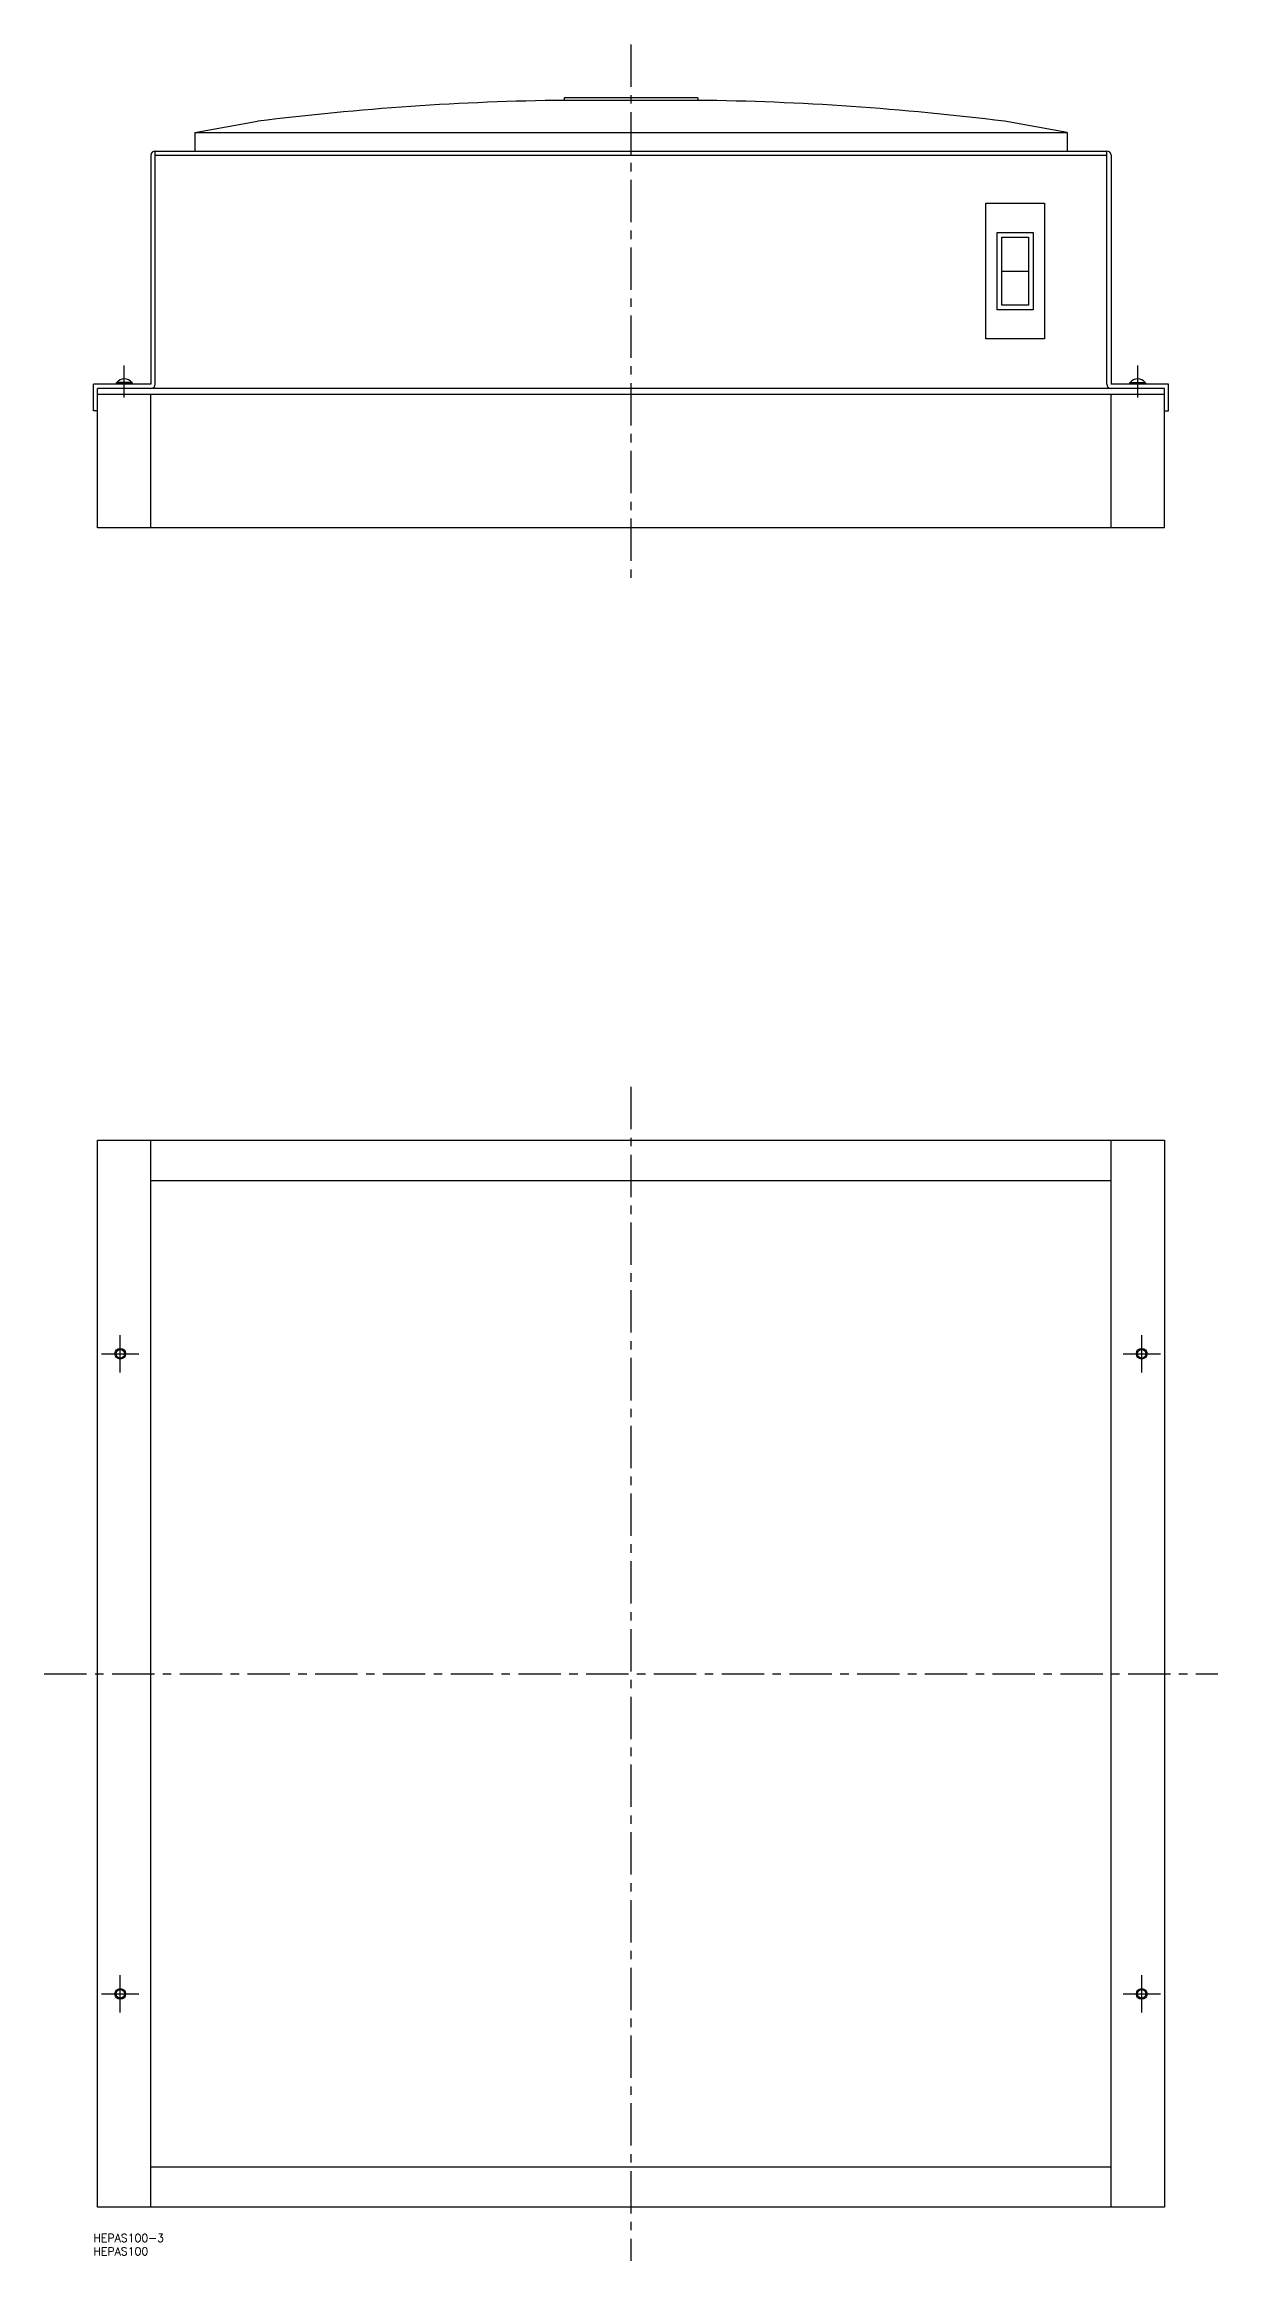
# Model space of a CAD drawing. Extents: x -18 to 422, y -10 to 1566.
# Drawn here: x -18 to 422, y -10 to 821 of the extents above; entities that cross this region are included whole.
import ezdxf

# ---------------------------------------------------------------- set-up
doc = ezdxf.new("R2010")
doc.units = 0
doc.header["$LTSCALE"] = 0.5
doc.linetypes.add('CENTER', pattern=[50.8, 31.75, -6.35, 6.35, -6.35])
for name, color, linetype in [('MSM_CENTER', 1, 'CENTER'), ('MSM_CONTINUOUS', 7, 'CONTINUOUS'), ('MSM_NARROW', 5, 'CONTINUOUS')]:
    doc.layers.add(name, color=color, linetype=linetype)
doc.styles.get("Standard").update_dxf_attribs({"font": 'txt.shx', "height": 3, "bigfont": 'bigfont.shx'})

# ---------------------------------------------------------------- blocks, each defined once
blk = doc.blocks.new('*U14')
at = {"layer": 'MSM_CONTINUOUS'}
blk.add_text('HEPAS100-3', height=3, dxfattribs=at).set_placement((0, -3))
blk = doc.blocks.new('*U15')
at = {"layer": 'MSM_CONTINUOUS'}
blk.add_text('HEPAS100', height=3, dxfattribs=at).set_placement((0, -8))

msp = doc.modelspace()

# ---------------------------------------------------------------- linework, layer by layer
at = {"layer": 'MSM_CENTER'}
for p, q in [((201.6, 820.87), (201.6, 619.67)), ((11.6, 688.47), (11.6, 700.48)), ((391.6, 688.47), (391.6, 700.48)), ((201.6, 430), (201.6, -10)), ((10.1, 323), (10.1, 337)), ((393.1, 323), (393.1, 337)), ((3.1, 330), (17.1, 330)), ((386.1, 330), (400.1, 330)), ((-18.4, 210), (421.6, 210)), ((10.1, 83), (10.1, 97)), ((393.1, 83), (393.1, 97)), ((3.1, 90), (17.1, 90)), ((386.1, 90), (400.1, 90))]:
    msp.add_line(p, q, dxfattribs=at)
at = {"layer": 'MSM_CONTINUOUS'}
for p, q in [((226.6, 800.87), (176.6, 800.87)), ((176.6, 800.87), (176.6, 799.87)), ((226.6, 799.87), (176.6, 799.87)), ((226.6, 800.87), (226.6, 799.87)), ((38.08, 787.87), (61.6, 792.02)), ((365.12, 787.87), (341.6, 792.02)), ((38.08, 787.87), (365.12, 787.87)), ((38.08, 787.87), (38.08, 780.87)), ((365.12, 787.87), (365.12, 780.87)), ((21.6, 779.27), (21.6, 693.47)), ((23.2, 780.87), (380, 780.87)), ((23.2, 693.47), (23.2, 780.87)), ((23.2, 779.27), (380, 779.27)), ((380, 693.47), (380, 780.87)), ((381.6, 779.27), (381.6, 693.47)), ((334.6, 710.47), (334.6, 761.27)), ((334.6, 761.27), (356.6, 761.27)), ((356.6, 761.27), (356.6, 710.47)), ((338.85, 721.37), (338.85, 750.37)), ((338.85, 750.37), (352.35, 750.37)), ((340.6, 723.12), (340.6, 748.62)), ((340.6, 748.62), (350.6, 748.62)), ((350.6, 748.62), (350.6, 723.12)), ((352.35, 750.37), (352.35, 721.37)), ((340.6, 735.87), (350.6, 735.87)), ((350.6, 723.12), (340.6, 723.12)), ((352.35, 721.37), (338.85, 721.37)), ((356.6, 710.47), (334.6, 710.47)), ((21.6, 693.47), (0, 693.47)), ((0, 683.47), (0, 693.47)), ((1.6, 639.67), (1.6, 691.87)), ((401.6, 691.87), (1.6, 691.87)), ((1.6, 689.67), (401.6, 689.67)), ((14.84, 693.78), (8.36, 693.78)), ((8.36, 693.47), (8.36, 693.78)), ((14.49, 694.08), (8.71, 694.08)), ((8.71, 693.78), (8.71, 694.08)), ((14.49, 693.78), (14.49, 694.08)), ((14.84, 693.47), (14.84, 693.78)), ((21.6, 639.67), (21.6, 689.67)), ((403.2, 693.47), (381.6, 693.47)), ((381.6, 639.67), (381.6, 689.67)), ((388.36, 693.47), (388.36, 693.78)), ((388.36, 693.78), (394.84, 693.78)), ((388.71, 693.78), (388.71, 694.08)), ((388.71, 694.08), (394.49, 694.08)), ((394.49, 693.78), (394.49, 694.08)), ((394.84, 693.47), (394.84, 693.78)), ((401.6, 639.67), (401.6, 691.87)), ((403.2, 683.47), (403.2, 693.47)), ((1.6, 683.47), (0, 683.47)), ((401.6, 683.47), (403.2, 683.47)), ((401.6, 639.67), (1.6, 639.67)), ((1.6, 410), (401.6, 410)), ((1.6, 10), (1.6, 410)), ((21.6, 10), (21.6, 410)), ((381.6, 10), (381.6, 410)), ((401.6, 410), (401.6, 10)), ((21.6, 395), (381.6, 395)), ((381.6, 25), (21.6, 25)), ((401.6, 10), (1.6, 10))]:
    msp.add_line(p, q, dxfattribs=at)
for centre in [(10.1, 330), (393.1, 330), (10.1, 90), (393.1, 90)]:
    msp.add_circle(centre, 1.62, dxfattribs=at)
for centre, radius, start, end in [((188.19, -215.71), 1015.65, 90.65355, 97.15964), ((215.02, -215.71), 1015.65, 82.84036, 89.34645), ((23.2, 779.27), 1.6, 90, 180), ((380, 779.27), 1.6, 0, 90), ((11.6, 691.98), 3.5, 36.87035, 143.12965), ((21.6, 693.47), 1.6, 270, 0), ((381.6, 693.47), 1.6, 180, 270), ((391.6, 691.98), 3.5, 36.87035, 143.12965)]:
    msp.add_arc(centre, radius, start, end, dxfattribs=at)
at = {"layer": 'MSM_NARROW'}
for centre in [(10.1, 330), (393.1, 330), (10.1, 90), (393.1, 90)]:
    msp.add_circle(centre, 2, dxfattribs=at)

# ---------------------------------------------------------------- block references
at = {"layer": 'MSM_CONTINUOUS'}
for name in ['*U14', '*U15']:
    msp.add_blockref(name, (0, 0), dxfattribs=at)

doc.saveas('drawing.dxf')
